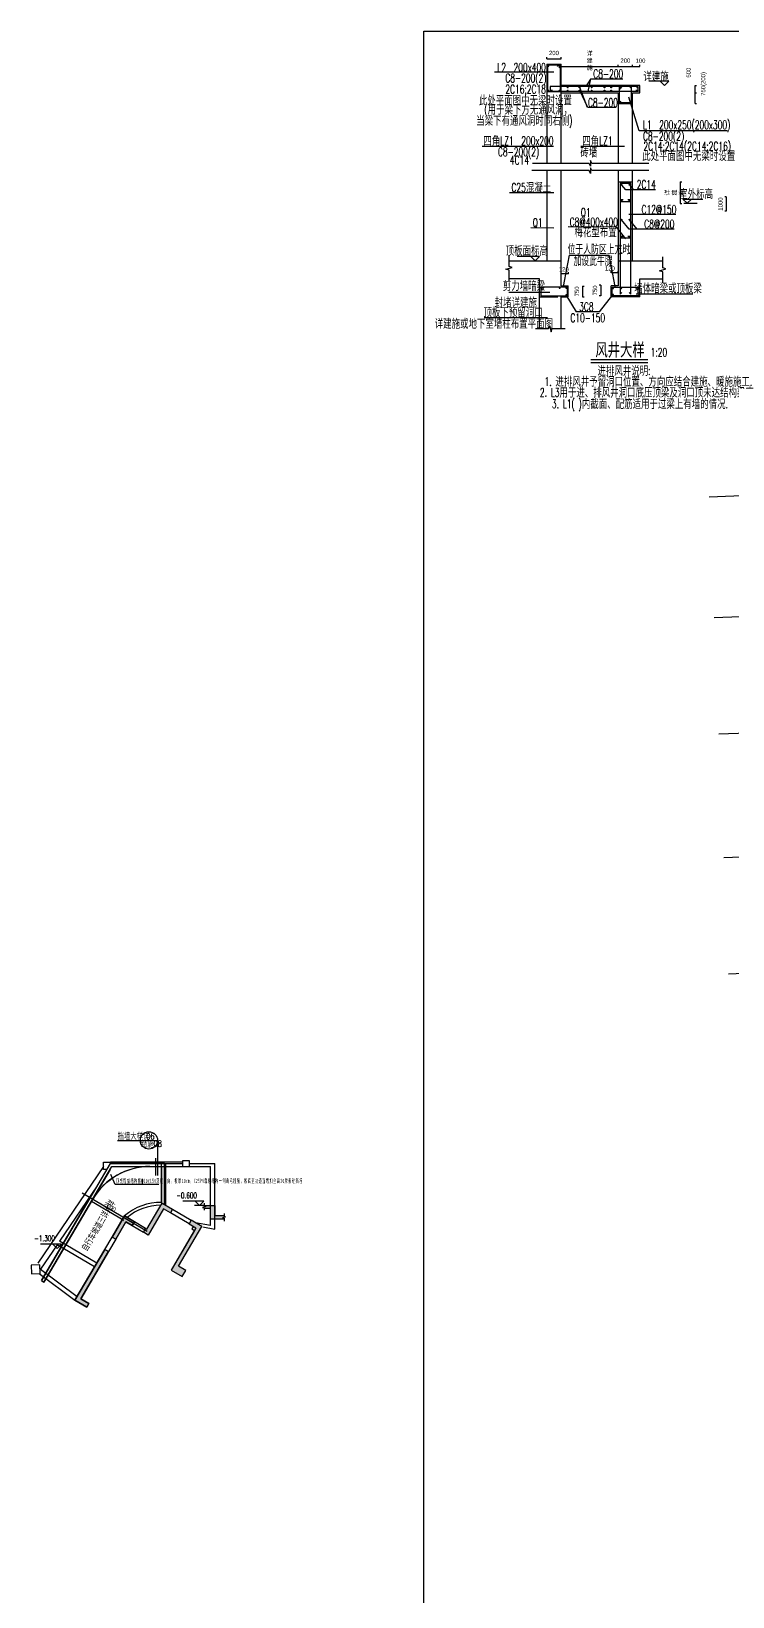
# Model space of a CAD drawing. Header units: millimetres. Extents: x 129427 to 386235, y 419441 to 703525.
# Drawn here: x 129427 to 178212, y 594645 to 703525 of the extents above; entities that cross this region are included whole.
import ezdxf
from ezdxf.enums import TextEntityAlignment as Align

# ---------------------------------------------------------------- set-up
doc = ezdxf.new("R2010")
doc.units = ezdxf.units.MM
doc.header["$LTSCALE"] = 100
doc.linetypes.add('DASHED', pattern=[19.05, 12.7, -6.35])
for name, color, linetype in [('B-DIM', 1, 'Continuous'), ('B-dote', 253, 'Continuous'), ('B-TEXT', 7, 'Continuous'), ('B-开洞', 7, 'Continuous'), ('B-索引号', 140, 'Continuous'), ('COLU', 7, 'Continuous'), ('colu-1层', 6, 'Continuous'), ('DIM', 7, 'Continuous'), ('h填实-1层', 254, 'Continuous'), ('h填实-板', 254, 'Continuous'), ('h斜线-1层', 7, 'Continuous'), ('h斜线-柱', 7, 'Continuous'), ('Q-AXIS', 3, 'Continuous'), ('WALL', 3, 'Continuous'), ('wall-主楼', 2, 'Continuous'), ('wall-开洞', 5, 'Continuous'), ('梁', 4, 'Continuous'), ('梁虚线', 4, 'Continuous'), ('自行车坡道', 2, 'Continuous')]:
    doc.layers.add(name, color=color, linetype=linetype)
doc.styles.get("Standard").update_dxf_attribs({"font": 'standard'})
doc.styles.add('汉字', font='汉字')
doc.dimstyles.get("Standard").update_dxf_attribs({"dimtxt": 300, "dimasz": 100, "dimexe": 100, "dimexo": 250, "dimgap": 100, "dimtad": 0, "dimtoh": 1, "dimdec": 0, "dimdsep": 46, "dimcen": 0.09, "dimclrt": 7, "dimadec": 0, "dimazin": 0, "dimtfac": 1, "dimtdec": 4, "dimtofl": 0, "dimtmove": 0, "dimatfit": 3, "dimfxl": 4, "dimfxlon": 1, "dimtolj": 1, "dimtzin": 0, "dimarcsym": 0})

# ---------------------------------------------------------------- blocks, each defined once
blk = doc.blocks.new('*D218')
at = {"layer": 'B-TEXT', "color": 0, "linetype": 'ByBlock', "lineweight": -2}
for p, q in [((170250, 701079), (170250, 701183)), ((170250, 701083), (171250, 701083)), ((171250, 701079), (171250, 701183))]:
    blk.add_line(p, q, dxfattribs=at)
for points in [[(170250, 701083), (170350, 701100), (170350, 701067)], [(171250, 701083), (171150, 701067), (171150, 701100)]]:
    blk.add_solid(points, dxfattribs=at)
at = {"layer": 'B-TEXT', "color": 7, "linetype": 'Continuous', "lineweight": -2, "insert": (170750, 701483), "char_height": 300, "width": 566.67, "attachment_point": 5, "style": '汉字'}
blk.add_mtext('200', dxfattribs=at)
blk = doc.blocks.new('*D645')
at = {"layer": 'B-TEXT', "color": 0, "linetype": 'ByBlock', "lineweight": -2}
for p, q in [((166282, 701079), (166282, 701183)), ((166282, 701083), (170252, 701083)), ((170252, 701079), (170252, 701183))]:
    blk.add_line(p, q, dxfattribs=at)
for points in [[(166282, 701083), (166382, 701100), (166382, 701067)], [(170252, 701083), (170152, 701067), (170152, 701100)]]:
    blk.add_solid(points, dxfattribs=at)
at = {"layer": 'B-TEXT', "color": 7, "linetype": 'Continuous', "lineweight": -2, "insert": (168267, 701483), "char_height": 300, "width": 648.67, "attachment_point": 5, "style": '汉字'}
blk.add_mtext('详建施', dxfattribs=at)
blk = doc.blocks.new('*D663')
at = {"layer": 'B-TEXT', "color": 0, "linetype": 'ByBlock', "lineweight": -2}
for p, q in [((171250, 701079), (171250, 701183)), ((171250, 701083), (171750, 701083)), ((171750, 701079), (171750, 701183))]:
    blk.add_line(p, q, dxfattribs=at)
for points in [[(171250, 701083), (171350, 701100), (171350, 701067)], [(171750, 701083), (171650, 701067), (171650, 701100)]]:
    blk.add_solid(points, dxfattribs=at)
at = {"layer": 'B-TEXT', "color": 7, "linetype": 'Continuous', "lineweight": -2, "insert": (171797, 701481), "char_height": 300, "width": 476.67, "attachment_point": 5, "style": '汉字'}
blk.add_mtext('100', dxfattribs=at)
blk = doc.blocks.new('*D431')
at = {"layer": 'B-TEXT', "color": 0, "linetype": 'ByBlock', "lineweight": -2}
for p, q in [((174570, 693060), (174674, 693060)), ((174574, 691560), (174574, 693060)), ((174570, 691560), (174674, 691560))]:
    blk.add_line(p, q, dxfattribs=at)
for points in [[(174574, 693060), (174591, 692960), (174558, 692960)], [(174574, 691560), (174558, 691660), (174591, 691660)]]:
    blk.add_solid(points, dxfattribs=at)
at = {"layer": 'B-TEXT', "color": 7, "linetype": 'Continuous', "lineweight": -2, "insert": (174174, 692310), "char_height": 300, "width": 648.67, "attachment_point": 5, "rotation": 90, "style": '汉字'}
blk.add_mtext('详建施', dxfattribs=at)
blk = doc.blocks.new('*D74')
at = {"layer": 'B-TEXT', "color": 0, "linetype": 'ByBlock', "lineweight": -2}
for p, q in [((175593, 699751), (175697, 699751)), ((175593, 699251), (175697, 699251)), ((175597, 699251), (175597, 699751))]:
    blk.add_line(p, q, dxfattribs=at)
for points in [[(175597, 699751), (175614, 699651), (175580, 699651)], [(175597, 699251), (175580, 699351), (175614, 699351)]]:
    blk.add_solid(points, dxfattribs=at)
at = {"layer": 'B-TEXT', "color": 7, "linetype": 'Continuous', "lineweight": -2, "insert": (175135, 700651), "char_height": 300, "width": 566.67, "attachment_point": 5, "rotation": 90, "style": '汉字'}
blk.add_mtext('500', dxfattribs=at)
blk = doc.blocks.new('*D543')
at = {"layer": 'B-TEXT', "color": 0, "linetype": 'ByBlock', "lineweight": -2}
for p, q in [((175593, 699251), (175697, 699251)), ((175597, 698501), (175597, 699251)), ((175593, 698501), (175697, 698501))]:
    blk.add_line(p, q, dxfattribs=at)
for points in [[(175597, 699251), (175614, 699151), (175580, 699151)], [(175597, 698501), (175580, 698601), (175614, 698601)]]:
    blk.add_solid(points, dxfattribs=at)
at = {"layer": 'B-TEXT', "color": 7, "linetype": 'Continuous', "lineweight": -2, "insert": (176204, 699863), "char_height": 300, "width": 1733.33, "attachment_point": 5, "rotation": 90, "style": '汉字'}
blk.add_mtext('750(200)', dxfattribs=at)
blk = doc.blocks.new('*D781')
at = {"layer": 'B-TEXT', "color": 0, "linetype": 'ByBlock', "lineweight": -2}
for p, q in [((177764, 692009), (177660, 692009)), ((177760, 692009), (177760, 691009)), ((177764, 691009), (177660, 691009))]:
    blk.add_line(p, q, dxfattribs=at)
for points in [[(177760, 692009), (177777, 691909), (177744, 691909)], [(177760, 691009), (177744, 691109), (177777, 691109)]]:
    blk.add_solid(points, dxfattribs=at)
at = {"layer": 'B-TEXT', "color": 7, "linetype": 'Continuous', "lineweight": -2, "insert": (177360, 691509), "char_height": 300, "width": 690, "attachment_point": 5, "rotation": 90, "style": '汉字'}
blk.add_mtext('1000', dxfattribs=at)
blk = doc.blocks.new('*D737')
at = {"layer": 'B-TEXT', "color": 0, "linetype": 'ByBlock', "lineweight": -2}
for p, q in [((165280, 701612), (165280, 701716)), ((165280, 701616), (166280, 701616)), ((166280, 701612), (166280, 701716))]:
    blk.add_line(p, q, dxfattribs=at)
for points in [[(165280, 701616), (165380, 701633), (165380, 701600)], [(166280, 701616), (166180, 701600), (166180, 701633)]]:
    blk.add_solid(points, dxfattribs=at)
at = {"layer": 'B-TEXT', "color": 7, "linetype": 'Continuous', "lineweight": -2, "insert": (165780, 702016), "char_height": 300, "width": 566.67, "attachment_point": 5, "style": '汉字'}
blk.add_mtext('200', dxfattribs=at)
blk = doc.blocks.new('*D744')
at = {"layer": 'B-TEXT', "color": 0, "linetype": 'ByBlock', "lineweight": -2}
for p, q in [((166280, 686660), (166280, 686764)), ((166780, 686664), (166280, 686664)), ((166780, 686660), (166780, 686764))]:
    blk.add_line(p, q, dxfattribs=at)
for points in [[(166280, 686664), (166380, 686680), (166380, 686647)], [(166780, 686664), (166680, 686647), (166680, 686680)]]:
    blk.add_solid(points, dxfattribs=at)
at = {"layer": 'B-TEXT', "color": 7, "linetype": 'Continuous', "lineweight": -2, "insert": (166464, 686968), "char_height": 300, "width": 476.67, "attachment_point": 5, "style": '汉字'}
blk.add_mtext('120', dxfattribs=at)
blk = doc.blocks.new('*D377')
at = {"layer": 'B-TEXT', "color": 0, "linetype": 'ByBlock', "lineweight": -2}
for p, q in [((167771, 685810), (167875, 685810)), ((167771, 685060), (167875, 685060)), ((167775, 685810), (167775, 685060))]:
    blk.add_line(p, q, dxfattribs=at)
for points in [[(167775, 685810), (167792, 685710), (167759, 685710)], [(167775, 685060), (167759, 685160), (167792, 685160)]]:
    blk.add_solid(points, dxfattribs=at)
at = {"layer": 'B-TEXT', "color": 7, "linetype": 'Continuous', "lineweight": -2, "insert": (167375, 685435), "char_height": 300, "width": 566.67, "attachment_point": 5, "rotation": 90, "style": '汉字'}
blk.add_mtext('750', dxfattribs=at)
blk = doc.blocks.new('*D606')
at = {"layer": 'B-TEXT', "color": 0, "linetype": 'ByBlock', "lineweight": -2}
for p, q in [((169750, 686727), (169750, 686831)), ((170250, 686731), (169750, 686731)), ((170250, 686727), (170250, 686831))]:
    blk.add_line(p, q, dxfattribs=at)
for points in [[(169750, 686731), (169850, 686747), (169850, 686714)], [(170250, 686731), (170150, 686714), (170150, 686747)]]:
    blk.add_solid(points, dxfattribs=at)
at = {"layer": 'B-TEXT', "color": 7, "linetype": 'Continuous', "lineweight": -2, "insert": (169669, 687035), "char_height": 300, "width": 476.67, "attachment_point": 5, "style": '汉字'}
blk.add_mtext('120', dxfattribs=at)
blk = doc.blocks.new('*D241')
at = {"layer": 'B-TEXT', "color": 0, "linetype": 'ByBlock', "lineweight": -2}
for p, q in [((169040, 685877), (168936, 685877)), ((169040, 685127), (168936, 685127)), ((169036, 685877), (169036, 685127))]:
    blk.add_line(p, q, dxfattribs=at)
for points in [[(169036, 685877), (169052, 685777), (169019, 685777)], [(169036, 685127), (169019, 685227), (169052, 685227)]]:
    blk.add_solid(points, dxfattribs=at)
at = {"layer": 'B-TEXT', "color": 7, "linetype": 'Continuous', "lineweight": -2, "insert": (168636, 685502), "char_height": 300, "width": 566.67, "attachment_point": 5, "rotation": 90, "style": '汉字'}
blk.add_mtext('750', dxfattribs=at)
blk = doc.blocks.new('*D113')
at = {"layer": 'B-DIM', "color": 0, "linetype": 'ByBlock', "lineweight": -2}
for p, q in [((133572, 622086), (133566, 622075)), ((133616, 622161), (135857, 620844)), ((135813, 620768), (135807, 620757))]:
    blk.add_line(p, q, dxfattribs=at)
for points in [[(133616, 622161), (133711, 622125), (133694, 622096)], [(135857, 620844), (135763, 620880), (135780, 620909)]]:
    blk.add_solid(points, dxfattribs=at)
at = {"layer": 'B-DIM', "color": 7, "linetype": 'Continuous', "lineweight": -2, "insert": (134889, 621761), "char_height": 300, "width": 775, "attachment_point": 5, "rotation": 329.54537, "style": '汉字'}
blk.add_mtext('2600', dxfattribs=at)

msp = doc.modelspace()

# ---------------------------------------------------------------- hatches: boundary and pattern name
at = {"layer": 'DIM'}
h = msp.add_hatch(dxfattribs=at)
h.set_pattern_fill('钢筋混凝土', color=1, scale=80, style=0)
h.set_pattern_definition([])
h.paths.add_polyline_path([(138487.1, 621962.4), (138522.3, 622022.2), (138687.1, 621925.3), (138687.1, 624767.1), (134916, 624767.1), (130132, 616630.8), (130304.4, 616529.4), (135030.4, 624567.1), (138487.1, 624567.1)], flags=0)
h = msp.add_hatch(dxfattribs=at)
h.set_pattern_fill('SACNCR', color=1, scale=200, angle=90, style=0)
h.set_pattern_definition([])
edge = h.paths.add_edge_path(flags=0)
edge.add_line((137603.8, 624567.1), (135030.4, 624567.1))
edge.add_line((135030.4, 624567.1), (134937.1, 624408.4))
edge.add_line((134937.1, 624408.4), (134937.1, 624367.1))
edge.add_line((134937.1, 624367.1), (134912.8, 624367.1))
edge.add_line((134912.8, 624367.1), (133713.3, 622327.2))
edge.add_arc((137690.1, 619917.2), 4650, 148.682839, 148.782628, ccw=False)
edge.add_arc((137655, 619979.7), 4587.7, 90.63952, 149.122792, ccw=False)
at = {"layer": 'h填实-1层'}
for points in [[(139102.9, 621332.8), (138628.8, 621611.6), (137564.4, 619801.3), (137219.6, 620004.1), (137371.6, 620262.7), (137457.8, 620212), (138522.2, 622022.2), (139255, 621591.4)], [(136012.7, 620713.6), (135303.2, 619506.8), (135044.5, 619658.9), (135906.2, 621124.3), (136595.8, 620718.8), (136443.8, 620460.2)], [(140396, 620572.5), (140870.1, 620293.7), (139146.8, 617362.8), (139922.6, 616906.7), (140176, 617337.7), (139658.8, 617641.8), (141280.7, 620400.3), (140548, 620831.1)], [(134796.3, 618644.8), (132870.2, 615369.1), (133430.6, 615039.6), (133278.5, 614781), (132459.6, 615262.5), (134537.7, 618796.8)]]:
    msp.add_hatch(color=256, dxfattribs=at).paths.add_polyline_path(points, flags=0)
at = {"layer": 'h填实-板'}
msp.add_hatch(color=256, dxfattribs=at).paths.add_polyline_path([(142187.1, 621852.5), (141450, 621852.5), (141450, 621811.8), (141560, 621776.8), (141340, 621716.8), (141450, 621681.8), (141450, 621652.5), (141887.1, 621652.5), (141887.1, 620902.5), (142833, 620902.5), (142833, 620964.1), (142723, 620999.1), (142943, 621059.1), (142833, 621094.1), (142833, 621152.5), (142187.1, 621152.5)], flags=0)
at = {"layer": 'h斜线-1层'}
h = msp.add_hatch(dxfattribs=at)
h.set_pattern_fill('ANSI31', color=256, scale=40, angle=-30.454628, style=0)
h.set_pattern_definition([])
h.paths.add_polyline_path([(135303.2, 619506.8), (135044.5, 619658.9), (134539.2, 618799.5), (134797.8, 618647.4)], flags=0)
h = msp.add_hatch(dxfattribs=at)
h.set_pattern_fill('ANSI31', color=256, scale=40, angle=-30.454628, style=0)
h.set_pattern_definition([])
h.paths.add_polyline_path([(140870.1, 620293.7), (140697.7, 620395.1), (140596.3, 620222.7), (140768.7, 620121.3)], flags=0)
at = {"layer": 'h斜线-柱'}
h = msp.add_hatch(dxfattribs=at)
h.set_pattern_fill('ANSI31', color=256, scale=40, style=0)
h.set_pattern_definition([])
h.paths.add_polyline_path([(139937.1, 624567.1), (140437.1, 624567.1), (140437.1, 624967.1), (139937.1, 624967.1)], flags=0)
h = msp.add_hatch(dxfattribs=at)
h.set_pattern_fill('ANSI31', color=256, scale=40, angle=2.298773, style=0)
h.set_pattern_definition([])
h.paths.add_polyline_path([(129450.6, 617107.4), (130050.1, 617131.4), (130026.1, 617730.9), (129426.5, 617706.9)], flags=0)

# ---------------------------------------------------------------- linework, layer by layer
at = {"layer": 'B-dote', "linetype": 'ByBlock'}
msp.add_line((190266.1, 671667), (176579.7, 671117.6), dxfattribs=at)
at = {"layer": 'B-dote'}
for p, q in [((190353.2, 663263.7), (176916.6, 662724.4)), ((190678.1, 655170.3), (177241.5, 654630.9)), ((185027.9, 646336.5), (177586.5, 646037.8)), ((185352.8, 638243), (177911.4, 637944.3)), ((132971.2, 622733.7), (137493.2, 620074.8))]:
    msp.add_line(p, q, dxfattribs=at)
at = {"layer": 'B-TEXT'}
for p, q in [((165279.5, 701250.7), (165279.5, 694334.4)), ((165279.5, 701250.7), (166279.5, 701250.7)), ((166279.5, 694334.4), (166279.5, 701250.7)), ((161652.5, 700695), (165764.3, 700695)), ((168313.9, 700202.9), (168006.1, 699685.8)), ((168317.3, 700208.5), (168142.7, 699340.4)), ((170574.2, 700202.9), (168313.9, 700202.9)), ((171749.5, 699750.7), (166279.5, 699750.7)), ((166279.5, 699250.7), (170249.5, 699250.7)), ((168131.7, 698215), (167584, 699403.9)), ((168123.3, 698227.7), (167584.1, 699620.7)), ((170249.5, 699250.7), (170249.5, 698500.7)), ((171249.5, 699250.7), (171749.5, 699250.7)), ((171249.5, 698500.7), (171249.5, 699250.7)), ((171749.5, 699250.7), (171749.5, 699750.7)), ((173468.3, 700050.7), (172434, 700050.7)), ((173168.3, 700050.7), (173468.3, 699750.7)), ((173768.3, 700050.7), (173168.3, 700050.7)), ((173468.3, 699750.7), (173768.3, 700050.7)), ((170103.8, 698215), (168131.7, 698215)), ((170249.5, 698500.7), (171249.5, 698500.7)), ((170249.5, 698500.7), (170249.5, 694334.4)), ((171703, 696601.3), (170976.6, 698956.1)), ((171249.5, 694334.4), (171249.5, 698500.7)), ((177853.5, 696601.3), (171703, 696601.3)), ((165755.6, 695511.3), (160784.2, 695511.3)), ((170690.4, 695504.4), (167657.2, 695504.4)), ((170249.5, 695720.7), (170249.5, 694334.4)), ((171249.5, 694334.4), (171249.5, 695720.7)), ((168221.9, 693834.4), (164246.6, 693834.4)), ((168221.9, 694334.4), (164278.4, 694334.4)), ((165279.5, 693834.4), (165279.5, 687560.2)), ((166279.5, 685810.2), (166279.5, 693834.4)), ((168321.9, 694134.4), (168221.9, 694334.4)), ((168321.9, 693634.4), (168221.9, 693834.4)), ((168321.9, 694534.4), (168321.9, 694134.4)), ((168421.9, 694334.4), (168321.9, 694534.4)), ((168321.9, 694034.4), (168321.9, 693634.4)), ((168421.9, 693834.4), (168321.9, 694034.4)), ((172385.8, 694334.4), (168421.9, 694334.4)), ((172385.8, 693834.4), (168421.9, 693834.4)), ((170249.5, 693834.4), (170249.5, 693060.2)), ((171249.5, 693060.2), (171249.5, 693834.4)), ((170249.5, 693060.2), (171249.5, 693060.2)), ((170249.5, 693060.2), (170249.5, 687560.2)), ((170771.2, 692507.3), (170502.3, 692830.1)), ((172845.9, 692507.3), (170771.2, 692507.3)), ((171321.7, 692520), (171058.1, 692836.4)), ((171249.5, 687560.2), (171249.5, 693060.2)), ((165771.1, 692292.4), (162696.6, 692296.7)), ((175052.2, 691560.2), (174752.2, 691860.2)), ((174752.2, 691860.2), (175352.2, 691860.2)), ((174824.3, 691560.2), (175750.5, 691560.2)), ((175052.2, 691860.2), (176132.2, 691860.2)), ((175352.2, 691860.2), (175052.2, 691560.2)), ((171013.4, 689758.5), (170475.6, 690404)), ((174267.8, 690773.2), (170985.3, 690773.2)), ((171563.9, 689771.2), (171036.7, 690404)), ((165771.1, 689844.3), (164179.5, 689848.6)), ((170116.6, 689912.6), (166762, 689918.1)), ((170116.6, 689912.6), (170752.7, 689099.1)), ((174146.7, 689758.5), (171013.4, 689758.5)), ((162657.9, 687560.2), (166279.5, 687560.2)), ((164468.7, 687860.2), (163226.6, 687860.2)), ((164768.7, 687860.2), (164168.7, 687860.2)), ((164168.7, 687860.2), (164468.7, 687560.2)), ((164468.7, 687560.2), (164768.7, 687860.2)), ((166857.6, 687950), (169619.7, 687950)), ((170249.5, 687560.2), (170249.5, 685810.2)), ((170249.5, 687560.2), (173345.2, 687560.2)), ((164779.5, 686310.2), (162657.9, 686310.2)), ((164779.5, 682843.4), (164779.5, 686310.2)), ((171749.5, 685060.2), (171749.5, 686310.2)), ((171749.5, 686310.2), (173345.2, 686310.2)), ((162635.9, 685390.1), (165503.8, 685390.1)), ((166279.5, 685810.2), (166779.5, 685810.2)), ((166279.5, 682843.4), (166279.5, 685060.2)), ((166279.5, 685060.2), (166779.5, 685060.2)), ((166614.7, 685198.8), (167322.7, 684006.1)), ((166779.5, 685060.2), (166779.5, 685810.2)), ((168944.2, 684006.1), (169879.5, 685198.8)), ((170249.5, 685810.2), (169749.5, 685810.2)), ((169749.5, 685060.2), (169749.5, 685810.2)), ((171749.5, 685060.2), (169749.5, 685060.2)), ((171486.8, 685268.9), (175449.3, 685268.9)), ((168944.2, 684006.1), (167322.7, 684006.1)), ((160930.3, 683623.4), (165319.6, 683623.4)), ((168352.7, 680499), (172314.8, 680499)), ((141450, 621852.5), (140784.3, 621852.5))]:
    msp.add_line(p, q, dxfattribs=at)
at = {"layer": 'B-TEXT', "linetype": 'DASHED'}
msp.add_line((164779.5, 685060.2), (166279.5, 685060.2), dxfattribs=at)
at = {"layer": 'B-TEXT'}
for points in [[(166018.7, 701081.8), (166122.7, 701185.7), (166214.5, 701185.7), (166214.5, 699315.7), (165344.5, 699315.7), (165344.5, 701185.7), (166214.5, 701185.7), (166214.5, 701093.9), (166110.6, 700989.9)], [(171640.2, 699324.1), (171640.2, 699324.1), (171640.2, 699685.8), (165515.7, 699685.8), (165515.7, 699301.4), (165515.7, 699301.4)], [(170512, 699581.8), (170408, 699685.7), (170316.1, 699685.7), (170316.1, 698565.7), (171184.5, 698565.7), (171184.5, 699685.7), (170316.1, 699685.7), (170316.1, 699593.9), (170420, 699489.9)], [(171011.3, 685348.7), (171117.4, 685242.6), (171117.4, 692947.5), (170395.2, 692947.5), (170395.2, 685242.6), (170501.2, 685348.7)], [(162657.9, 686137.7), (162657.9, 686912.7), (162437.9, 686982.7), (162877.9, 687102.7), (162657.9, 687172.7), (162657.9, 687947.7)], [(166437.1, 685750.7), (166512.3, 686143.6), (166857.6, 687950)], [(170040.1, 685750.7), (169965, 686143.6), (169619.7, 687950)], [(173345.2, 686030.2), (173345.2, 686805.2), (173125.2, 686875.2), (173565.2, 686995.2), (173345.2, 687065.2), (173345.2, 687840.2)], [(165070.6, 685629.2), (164966.6, 685733.1), (164874.8, 685733.1), (164874.8, 685127.2), (166713.2, 685127.2), (166713.2, 685733.1), (164874.8, 685733.1), (164874.8, 685641.2), (164978.7, 685537.3)], [(171480.9, 685629.2), (171584.9, 685733.1), (171676.7, 685733.1), (171676.7, 685127.2), (169831, 685127.2), (169831, 685733.1), (171676.7, 685733.1), (171676.7, 685641.2), (171572.9, 685537.3)], [(164499.5, 682843.4), (165399.5, 682843.4), (165469.5, 683063.4), (165589.5, 682623.4), (165659.5, 682843.4), (166559.5, 682843.4)], [(168352.7, 680699), (172314.8, 680699)], [(140817.1, 622152.5), (141117.1, 621852.5), (141117.1, 621852.5), (141117.1, 621852.5), (141417.1, 622152.5), (139961, 622152.5)], [(141450, 622015.7), (141450, 621811.8), (141560, 621776.8), (141340, 621716.8), (141450, 621681.8), (141450, 621527.9)], [(141450, 621852.5), (142187.1, 621852.5), (142187.1, 621152.5), (142833, 621152.5)], [(142833, 620902.5), (141887.1, 620902.5), (141887.1, 621652.5), (141450, 621652.5)], [(142833, 621298), (142833, 621094.1), (142943, 621059.1), (142723, 620999.1), (142833, 620964.1), (142833, 620760.1)], [(130933.5, 619167.4), (131233.5, 618867.4), (131233.5, 618867.4), (131233.5, 618867.4), (131533.5, 619167.4), (130077.3, 619167.4)]]:
    msp.add_lwpolyline(points, dxfattribs=at)
for points in [[(165384.5, 701120.7, 1), (165434.5, 701120.7, 1)], [(166124.5, 701120.7, 1), (166174.5, 701120.7, 1)], [(165384.5, 699380.7, 1), (165434.5, 699380.7, 1)], [(166124.5, 699380.7, 1), (166174.5, 699380.7, 1)], [(166763.7, 699620.7, -1), (166713.7, 699620.7, -1)], [(166763.7, 699404.6, -1), (166713.7, 699404.6, -1)], [(167584.1, 699620.7, -1), (167534.1, 699620.7, -1)], [(167584.1, 699404.6, -1), (167534.1, 699404.6, -1)], [(168423.9, 699620.7, -1), (168373.9, 699620.7, -1)], [(168423.9, 699404.6, -1), (168373.9, 699404.6, -1)], [(169322.4, 699620.7, -1), (169272.4, 699620.7, -1)], [(169322.4, 699404.6, -1), (169272.4, 699404.6, -1)], [(169779.4, 699620.7, -1), (169729.4, 699620.7, -1)], [(169779.4, 699404.6, -1), (169729.4, 699404.6, -1)], [(170406.1, 699620.7, -1), (170356.1, 699620.7, -1)], [(171144.5, 699620.7, -1), (171094.5, 699620.7, -1)], [(171603.8, 699620.7, -1), (171553.8, 699620.7, -1)], [(171603.8, 699404.6, -1), (171553.8, 699404.6, -1)], [(170406.1, 698630.7, -1), (170356.1, 698630.7, -1)], [(171144.5, 698630.7, -1), (171094.5, 698630.7, -1)], [(170500.6, 692846.2, -1), (170450.6, 692846.2, -1)], [(171054.8, 692846.2, -1), (171004.8, 692846.2, -1)], [(170500.6, 691746.4, -1), (170450.6, 691746.4, -1)], [(171054.8, 691746.4, -1), (171004.8, 691746.4, -1)], [(170500.6, 690429, -1), (170450.6, 690429, -1)], [(171054.8, 690429, -1), (171004.8, 690429, -1)], [(170500.6, 689229.3, -1), (170450.6, 689229.3, -1)], [(171054.8, 689229.3, -1), (171004.8, 689229.3, -1)], [(170500.6, 688096.2, -1), (170450.6, 688096.2, -1)], [(171054.8, 688096.2, -1), (171004.8, 688096.2, -1)], [(166197.3, 685658.3, -1), (166147.3, 685658.3, -1)], [(166664.7, 685658.3, -1), (166614.7, 685658.3, -1)], [(166664.7, 685198.8, -1), (166614.7, 685198.8, -1)], [(169879.5, 685658.3, 1), (169929.5, 685658.3, 1)], [(169879.5, 685198.8, 1), (169929.5, 685198.8, 1)], [(170444.6, 685658.3, 1), (170494.6, 685658.3, 1)]]:
    msp.add_lwpolyline(points, format="xyb", close=True, dxfattribs=at)
for points in [[(171470.3, 699440.4), (171590.3, 699440.4, -1), (171590.3, 699340.4), (165566.4, 699340.4, -1), (165566.4, 699440.4), (165686.4, 699440.4)], [(170909.8, 691821.4), (171029.8, 691821.4, -1), (171029.8, 691671.4), (170475.6, 691671.4, -1), (170475.6, 691821.4), (170595.6, 691821.4)], [(170909.8, 689282.3), (171029.8, 689282.3, -1), (171029.8, 689132.3), (170475.6, 689132.3, -1), (170475.6, 689282.3), (170595.6, 689282.3)]]:
    msp.add_lwpolyline(points, format="xyb", dxfattribs=at)
at = {"layer": 'B-索引号'}
for p, q in [((135428.2, 626382.4), (138205.2, 626382.4)), ((138205.2, 626382.4), (138205.2, 623936.4))]:
    msp.add_line(p, q, dxfattribs=at)
msp.add_lwpolyline([(138071.5, 625140.8), (138071.5, 623939.5)], dxfattribs=at)
msp.add_circle((137605.2, 626382.4), 600, dxfattribs=at)
at = {"layer": 'COLU'}
for points in [[(139937.1, 624567.1), (140437.1, 624567.1), (140437.1, 624967.1), (139937.1, 624967.1)], [(129450.6, 617107.4), (130050.1, 617131.4), (130026.1, 617730.9), (129426.5, 617706.9)]]:
    msp.add_lwpolyline(points, close=True, dxfattribs=at)
at = {"layer": 'colu-1层'}
for points in [[(139102.9, 621332.8), (138628.8, 621611.6), (137564.4, 619801.3), (137219.6, 620004.1), (137371.6, 620262.7), (137457.8, 620212), (138522.2, 622022.2), (139255, 621591.4)], [(136012.7, 620713.6), (135303.2, 619506.8), (135044.5, 619658.9), (135906.2, 621124.3), (136595.8, 620718.8), (136443.8, 620460.2)], [(140396, 620572.5), (140870.1, 620293.7), (139146.8, 617362.8), (139922.6, 616906.7), (140176, 617337.7), (139658.8, 617641.8), (141280.7, 620400.3), (140548, 620831.1)], [(134796.3, 618644.8), (132870.2, 615369.1), (133430.6, 615039.6), (133278.5, 614781), (132459.6, 615262.5), (134537.7, 618796.8)]]:
    msp.add_lwpolyline(points, close=True, dxfattribs=at)
at = {"layer": 'DIM', "color": 1}
msp.add_lwpolyline([(138487.1, 621962.4), (138522.3, 622022.2), (138687.1, 621925.3), (138687.1, 624767.1), (134916, 624767.1), (130132, 616630.8), (130304.4, 616529.4), (135030.4, 624567.1), (138487.1, 624567.1), (138487.1, 621962.4)], dxfattribs=at)
at = {"layer": 'DIM'}
msp.add_lwpolyline([(130304.5, 616529.7), (133700.3, 622305, -0.26881104), (137706.2, 624567.1), (139937.1, 624567.1)], format="xyb", dxfattribs=at)
at = {"layer": 'DIM', "color": 7}
for points in [[(134437.1, 624867.1), (134937.1, 624867.1), (134937.1, 624767.1), (134916, 624767.1), (134680.8, 624367.1), (134437.1, 624367.1), (134437.1, 624867.1)], [(138290.9, 623318), (135268.3, 623318), (134962.9, 624005.4)]]:
    msp.add_lwpolyline(points, dxfattribs=at)
at = {"layer": 'DIM'}
msp.add_lwpolyline([(134937.1, 624767.1), (138687.1, 624767.1), (138687.1, 621925.3)], dxfattribs=at)
at = {"layer": 'Q-AXIS'}
msp.add_lwpolyline([(156734.8, 703525.4), (386234.8, 703525.4), (386234.8, 467498.7), (156734.8, 467498.7)], close=True, dxfattribs=at)
at = {"layer": 'WALL'}
msp.add_arc((137690.1, 619917.2), 4650, 90.17508, 149.129383, dxfattribs=at)
at = {"layer": 'wall-主楼'}
for points in [[(139102.9, 621332.8), (138628.8, 621611.6), (137564.4, 619801.3), (137219.6, 620004.1), (137371.7, 620262.7), (137457.9, 620212), (138522.3, 622022.2), (139255, 621591.4)], [(135906.2, 621124.3), (135044.5, 619658.9), (135303.2, 619506.8), (136012.8, 620713.7), (136443.8, 620460.2), (136595.8, 620718.8)], [(140697.7, 620395.1), (140596.3, 620222.7), (140768.7, 620121.3), (139146.8, 617362.9), (139922.6, 616906.7), (140176, 617337.7), (139658.8, 617641.8), (141280.8, 620400.3), (140548, 620831.1), (140396, 620572.5)], [(132870.2, 615369.1), (134796.3, 618644.8), (134537.7, 618796.8), (132459.6, 615262.5), (133278.5, 614781), (133430.6, 615039.6)]]:
    msp.add_lwpolyline(points, close=True, dxfattribs=at)
at = {"layer": 'wall-开洞'}
msp.add_lwpolyline([(135046.1, 619661.5), (135304.7, 619509.5), (134797.8, 618647.4), (134539.2, 618799.5)], close=True, dxfattribs=at)
at = {"layer": '梁'}
for p, q in [((134912.8, 624367.1), (130304.5, 616529.7)), ((138487.1, 622067.1), (138487.1, 624767.1)), ((138487.1, 624767.1), (139937.1, 624767.1)), ((138787.1, 621866.5), (138787.1, 624767.1)), ((140437.1, 624767.1), (142187.1, 624767.1)), ((142187.1, 620211.2), (142187.1, 624767.1)), ((137371.7, 620262.7), (136595.8, 620718.8)), ((140396, 620572.5), (139102.9, 621332.8)), ((141346.5, 620361.6), (142187.1, 620211.2)), ((133980.1, 617848.6), (131825.1, 619115.7))]:
    msp.add_line(p, q, dxfattribs=at)
for radius, start, end in [(3777.8, 88.742645, 131.392747), (3577.8, 89.561764, 130.339585)]:
    msp.add_arc((138404.2, 618290.2), radius, start, end, dxfattribs=at)
at = {"layer": '梁虚线'}
for p, q in [((134437.1, 624567.1), (129874.5, 617841.7)), ((139937.1, 624867.1), (134937.1, 624867.1)), ((138787.1, 624567.1), (139937.1, 624567.1)), ((140437.1, 624567.1), (141887.1, 624567.1)), ((141887.1, 620468), (141887.1, 624567.1)), ((134004.7, 623217.4), (131394.1, 619369.2)), ((139255, 621591.4), (140548, 620831.1)), ((141887.1, 620468), (140849.7, 620653.7)), ((136443.8, 620460.2), (137219.6, 620004.1)), ((131225.3, 619120.4), (130071.8, 617420.1)), ((133828.1, 617590), (131225.3, 619120.4)), ((131825.1, 619115.7), (131394.1, 619369.2)), ((130071.8, 617420.1), (132612.6, 615522.7)), ((129961.8, 617127.9), (132459.6, 615262.5))]:
    msp.add_line(p, q, dxfattribs=at)
at = {"layer": '自行车坡道'}
for p, q in [((130132, 616630.8), (133527.2, 622405.7)), ((130304.4, 616529.4), (133698.8, 622303.1))]:
    msp.add_line(p, q, dxfattribs=at)

# ---------------------------------------------------------------- texts
at = {"layer": 'B-TEXT'}
for s, width, p in [('L2  200x400', 0.7, (161838.5, 700717.2)), ('C8-200(2)', 0.7, (162398.5, 699975.9)), ('C8-200', 0.7, (168515.2, 700265.5)), ('此处平面图中无梁时设置', 0.7, (160558.4, 698435)), ('2C16;2C18', 0.7, (162397.5, 699198.4)), ('(用于梁下方无通风洞，', 0.7, (160936.2, 697791.6)), ('C8-200', 0.7, (168147.4, 698267.9)), ('当梁下有通风洞时同右侧)', 0.7, (160370.9, 697019.2)), ('L1  200x250(200x300)', 0.7, (171968.3, 696718.3)), ('四角LZ1  200x200', 0.7, (160871.3, 695611.7)), ('四角LZ1  ', 0.7, (167744.3, 695604.8)), ('C8-200(2)', 0.7, (171976.3, 695930.5)), ('2C14;2C14(2C14;2C16)', 0.7, (172002, 695238.4)), ('C8-200(2)', 0.7, (161887.3, 694842.7)), ('4C14', 0.7, (162716.6, 694265.5)), ('此处平面图中无梁时设置', 0.7, (171918, 694570.8)), ('2C14', 0.7, (171537.8, 692570)), ('C12@150', 0.7, (171869.8, 690835.9)), ('C8@400x400', 0.7, (166870, 689956.9)), ('Q1', 0.7, (167643.6, 690627.9)), ('C8@200', 0.7, (172058.3, 689821.2)), ('梅花型布置', 0.7, (167206.4, 689264.3)), ('位于人防区上方时', 0.65, (166723.6, 688080.6)), ('加设此牛腿', 0.65, (167138.5, 687261)), ('C10-150', 0.7, (166922.7, 683299.8)), ('3C8', 0.7, (167536.6, 684068.8)), ('1:20', 0.7, (172510.6, 680896.7)), ('进排风井说明:', 0.7, (168803.4, 679619.9))]:
    msp.add_text(s, height=600, dxfattribs=dict(at, width=width)).set_placement(p)
at = {"layer": 'B-TEXT', "width": 0.7}
for s, p in [('详建施', (172879.9, 700414)), ('砖墙', (168206.7, 695129.3)), ('室外标高', (175667.9, 692242)), ('顶板面标高', (163894, 688291.9)), ('剪力墙暗梁', (163692.8, 685848.2)), ('墙体暗梁或顶板梁', (173717.9, 685678.5)), ('封堵详建施', (163122.9, 684699.1)), ('顶板下预留洞口', (162938.7, 684006.5)), ('详建施或地下室墙柱布置平面图', (161598.8, 683221.5)), ('1. 进排风井予留洞口位置、方向应结合建施、暖施施工.', (172347.8, 679190.7)), ('2. L3用于进、排风井洞口底压顶梁及洞口顶未达结构梁底时的过梁.', (173501.8, 678426.9)), ('3. L1( )内截面、配筋适用于过梁上有墙的情况.', (171757.6, 677572.4))]:
    msp.add_text(s, height=600, dxfattribs=at).set_placement(p, align=Align.MIDDLE)
for s, p in [('C25混凝土', (162822.3, 692963.4)), ('Q1', (164305.2, 690515.3))]:
    msp.add_text(s, height=600, dxfattribs=at).set_placement(p, align=Align.TOP_LEFT)
at = {"layer": 'B-TEXT', "linetype": 'ByBlock', "width": 0.7}
msp.add_text('风井大样', height=900, dxfattribs=at).set_placement((168658.1, 680928.8))
at = {"layer": 'B-TEXT', "width": 0.65}
for s, p in [('-0.600', (140949.7, 622234.8)), ('-1.300', (131066.1, 619249.7))]:
    msp.add_text(s, height=400, rotation=359.999998, dxfattribs=at).set_placement(p, align=Align.BOTTOM_RIGHT)
at = {"layer": 'B-TEXT', "insert": (135322, 623717.7), "char_height": 300, "width": 45338.667, "attachment_point": 1, "rotation": 359.999998}
msp.add_mtext('\\W0.5;\\T1.2;顶板增加结构板\\Ftssdeng,tssdchn|c134;\x84\\fSimSun|b0|i0|c0|p2;10@150\\fSimSun|b0|i0|c134|p2;双层双向，板厚\\fSimSun|b0|i0|c0|p2;10cm\\fSimSun|b0|i0|c134|p2;，\\fSimSun|b0|i0|c0|p2;C25P6\\fSimSun|b0|i0|c134|p2;靠原结构一侧凿毛植筋，板底至坡道面增加全高\\fSimSun|b0|i0|c0|p2;20\\fSimSun|b0|i0|c134|p2;厚素砼挡墙', dxfattribs=at)
at = {"layer": 'B-开洞', "width": 0.7}
msp.add_text('自行车坡道三详大样', height=450, rotation=59.545372, dxfattribs=at).set_placement((133281.3, 618647.9))
at = {"layer": 'B-索引号', "width": 0.7}
for s, p in [('挡墙大样详', (135432.6, 626463.1)), ('结施08', (137058.8, 625928.2)), ('06', (137425.5, 626444.5))]:
    msp.add_text(s, height=450, rotation=360, dxfattribs=at).set_placement(p)

# ---------------------------------------------------------------- dimensions: what is measured, and where the dimension line sits
at = {"layer": 'B-DIM'}
dim = msp.add_aligned_dim(p1=(133698.5, 622301.5), p2=(135939.8, 620983.7), distance=-162.4, dimstyle='Standard', dxfattribs=at)
dim.commit()
dim.dimension.update_dxf_attribs({"geometry": '*D113', "text_midpoint": (134888.9, 621761.2)})
at = {"layer": 'B-TEXT'}
for p1, p2, distance, text, picture, middle in [((165279.5, 700727.4), (166279.5, 700727.4), 889, '200', '*D737', (165779.5, 702016.3)), ((166281.5, 700278), (170251.5, 700278), 805.2, '详建施', '*D645', (168266.5, 701483.2)), ((170249.5, 700194.3), (171249.5, 700194.3), 889, '200', '*D218', (170749.5, 701483.2)), ((171249.5, 700194.3), (171749.5, 700194.3), 889, '100', '*D663', (171797.1, 701480.8))]:
    dim = msp.add_aligned_dim(p1=p1, p2=p2, distance=distance, text=text, dimstyle='Standard', dxfattribs=at)
    dim.commit()
    dim.dimension.update_dxf_attribs({"geometry": picture, "text_midpoint": middle})
for base, p1, p2, angle, picture, middle in [((175597, 699750.7), (171249.5, 699250.7), (171249.5, 699750.7), 270, '*D74', (175134.8, 700018.1)), ((177760.4, 691009.3), (178598.1, 692009.3), (178598.1, 691009.3), 90, '*D781', (177360.4, 691509.3)), ((167775.5, 685060.2), (166779.5, 685810.2), (166779.5, 685060.2), 90, '*D377', (167375.5, 685435.2)), ((169035.8, 685127.1), (169845.3, 685877.1), (169845.3, 685127.1), 270, '*D241', (168635.8, 685502.1))]:
    dim = msp.add_linear_dim(base=base, p1=p1, p2=p2, angle=angle, dimstyle='Standard', dxfattribs=at)
    dim.commit()
    dim.dimension.update_dxf_attribs({"geometry": picture, "text_midpoint": middle})
for base, p1, p2, angle, text, picture, middle in [((175597, 699250.7), (171249.5, 698500.7), (171249.5, 699250.7), 270, '<>(200)', '*D543', (176204.3, 698520.9)), ((174574.3, 693060.2), (172541.5, 691560.2), (172691.5, 693060.2), 90, '详建施', '*D431', (174174.3, 692310.2)), ((166279.5, 686663.7), (166779.5, 685810.2), (166279.5, 685810.2), 180, '120', '*D744', (166463.9, 686968.4)), ((169749.5, 686730.6), (170249.5, 685877.1), (169749.5, 685877.1), 180, '120', '*D606', (169669.5, 687035.3))]:
    dim = msp.add_linear_dim(base=base, p1=p1, p2=p2, angle=angle, text=text, dimstyle='Standard', dxfattribs=at)
    dim.commit()
    dim.dimension.update_dxf_attribs({"geometry": picture, "text_midpoint": middle})

doc.saveas('drawing.dxf')
